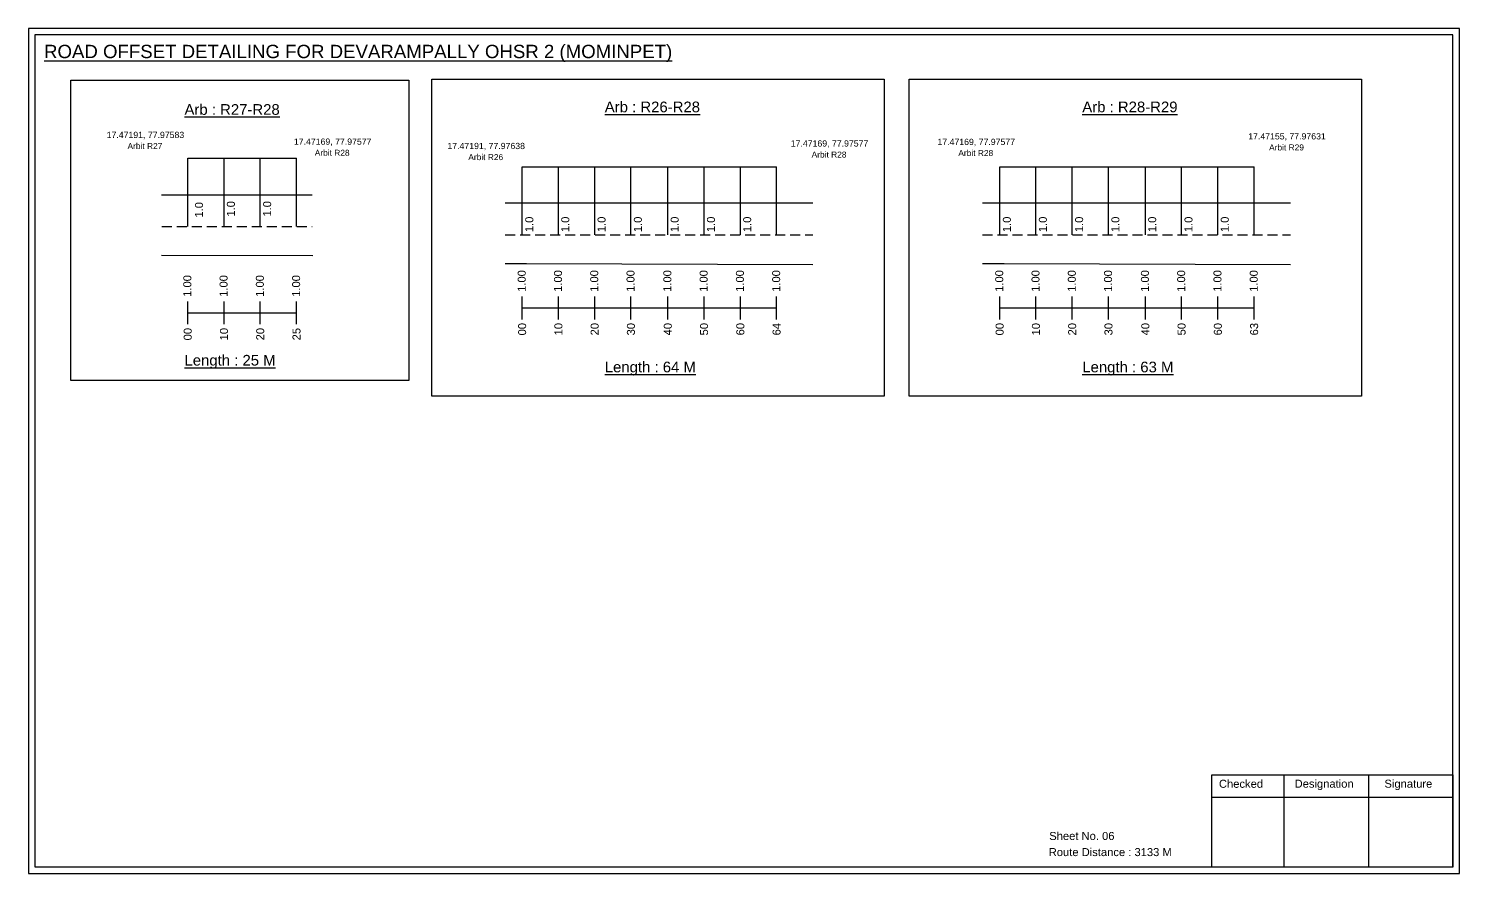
# Model space of a CAD drawing. Header units: inches. Extents: x 774 to 7852, y 198 to 1433.
# Drawn here: x 7315 to 7852, y 276 to 593 of the extents above; entities that cross this region are included whole.
import ezdxf

# ---------------------------------------------------------------- set-up
doc = ezdxf.new("R2010")
doc.units = ezdxf.units.IN
doc.header["$MEASUREMENT"] = 0
doc.linetypes.add('DASHED2', pattern=[0.375, 0.25, -0.125])
doc.layers.add('PDF_Geometry', color=7, linetype='Continuous')
doc.layers.add('PDF_Text', color=5, linetype='Continuous')
doc.styles.add('PDF Arial', font='arial.ttf')
doc.styles.get("Standard").update_dxf_attribs({"font": 'arial.ttf'})

msp = doc.modelspace()

# ---------------------------------------------------------------- linework, layer by layer
at = {"color": 5}
for p, q in [((7374.99, 544.01), (7415.79, 544.01)), ((7500.38, 540.86), (7595.8, 540.86)), ((7679.44, 540.86), (7774.85, 540.86))]:
    msp.add_line(p, q, dxfattribs=at)
for p, q in [((7374.99, 518.47), (7374.99, 544.01)), ((7388.59, 518.47), (7388.59, 544.01)), ((7402.19, 518.47), (7402.19, 544.01)), ((7415.79, 518.47), (7415.79, 544.01)), ((7500.38, 515.33), (7500.38, 540.86)), ((7513.98, 515.33), (7513.98, 540.86)), ((7527.58, 515.33), (7527.58, 540.86)), ((7541.18, 515.33), (7541.18, 540.86)), ((7555, 515.33), (7555, 540.86)), ((7568.6, 515.33), (7568.6, 540.86)), ((7582.2, 515.33), (7582.2, 540.86)), ((7595.8, 515.33), (7595.8, 540.86)), ((7679.44, 515.33), (7679.44, 540.86)), ((7693.04, 515.33), (7693.04, 540.86)), ((7706.64, 515.33), (7706.64, 540.86)), ((7720.24, 515.33), (7720.24, 540.86)), ((7734.05, 515.33), (7734.05, 540.86)), ((7747.65, 515.33), (7747.65, 540.86)), ((7761.25, 515.33), (7761.25, 540.86)), ((7774.85, 515.33), (7774.85, 540.86)), ((7365.15, 530.36), (7421.64, 530.36)), ((7609.4, 527.21), (7493.97, 527.21)), ((7788.45, 527.21), (7673.03, 527.21)), ((7365.15, 507.67), (7421.86, 507.54)), ((7493.97, 504.52), (7502.03, 504.52)), ((7502.03, 504.52), (7609.4, 504.23)), ((7673.03, 504.52), (7681.09, 504.52)), ((7681.09, 504.52), (7788.45, 504.23))]:
    msp.add_line(p, q)
at = {"linetype": 'DASHED2', "ltscale": 15}
for p, q in [((7365.3, 518.47), (7421.64, 518.47)), ((7493.97, 515.33), (7609.4, 515.33)), ((7673.03, 515.33), (7788.45, 515.33))]:
    msp.add_line(p, q, dxfattribs=at)
at = {"color": 217, "true_color": 0x93278f}
for p, q in [((7374.99, 481.77), (7374.99, 490.33)), ((7388.59, 481.77), (7388.59, 490.33)), ((7402.19, 481.77), (7402.19, 490.33)), ((7415.79, 481.77), (7415.79, 490.33)), ((7500.38, 483.63), (7500.38, 492.19)), ((7513.98, 483.63), (7513.98, 492.19)), ((7527.58, 483.63), (7527.58, 492.19)), ((7541.18, 483.63), (7541.18, 492.19)), ((7555, 483.63), (7555, 492.19)), ((7568.6, 483.63), (7568.6, 492.19)), ((7582.2, 483.63), (7582.2, 492.19)), ((7595.8, 483.63), (7595.8, 492.19)), ((7679.44, 483.63), (7679.44, 492.19)), ((7693.04, 483.63), (7693.04, 492.19)), ((7706.64, 483.63), (7706.64, 492.19)), ((7720.24, 483.63), (7720.24, 492.19)), ((7734.05, 483.63), (7734.05, 492.19)), ((7747.65, 483.63), (7747.65, 492.19)), ((7761.25, 483.63), (7761.25, 492.19)), ((7774.85, 483.63), (7774.85, 492.19)), ((7374.99, 486.04), (7415.79, 486.05)), ((7500.38, 487.9), (7595.8, 487.96)), ((7679.44, 487.9), (7774.85, 487.96))]:
    msp.add_line(p, q, dxfattribs=at)
for points in [[(7331.13, 573.33), (7457.88, 573.33), (7457.88, 460.65), (7331.13, 460.65)], [(7466.45, 573.7), (7636.07, 573.7), (7636.07, 454.87), (7466.45, 454.87)], [(7645.51, 573.7), (7815.13, 573.7), (7815.13, 454.87), (7645.51, 454.87)]]:
    msp.add_lwpolyline(points, close=True)
at = {"layer": 'PDF_Geometry'}
for points in [[(7315.32, 592.63), (7315.32, 275.92), (7851.79, 275.92), (7851.79, 592.63)], [(7317.65, 590.3), (7317.65, 278.34), (7849.37, 278.34), (7849.37, 590.3)]]:
    msp.add_lwpolyline(points, close=True, dxfattribs=at)
at = {"layer": 'PDF_Geometry', "color": 242, "true_color": 0xcc1f26}
msp.add_lwpolyline([(7849.37, 278.25), (7759.03, 278.25), (7759.03, 312.86), (7849.37, 312.86)], close=True, dxfattribs=at)
for points in [[(7786.01, 312.86), (7786.01, 278.25)], [(7817.74, 312.86), (7817.74, 278.25)], [(7759.03, 304.48), (7849.37, 304.48)]]:
    msp.add_lwpolyline(points, dxfattribs=at)

# ---------------------------------------------------------------- texts
at = {"color": 242, "true_color": 0xcd2027}
for s, height, p in [('%%UROAD OFFSET DETAILING FOR DEVARAMPALLY OHSR 2 (MOMINPET)', 5, (7321.1, 581.56)), ('%%UArb : R27-R28', 4, (7373.77, 560.31)), ('%%UArb : R26-R28', 4, (7531.35, 561.27)), ('%%UArb : R28-R29', 4, (7710.4, 561.27)), ('%%ULength : 25 M', 4, (7373.77, 466.31)), ('%%ULength : 64 M', 4, (7531.35, 463.77)), ('%%ULength : 63 M', 4, (7710.4, 463.77))]:
    msp.add_text(s, height=height, dxfattribs=at).set_placement(p)
at = {"color": 5}
for s, height, p in [('17.47191, 77.97583', 2.34, (7344.58, 551.6)), ('17.47155, 77.97631', 2.34, (7772.62, 551.08)), ('Arbit R27', 2.246, (7352.4, 547.47)), ('17.47169, 77.97577', 2.34, (7414.79, 549.09)), ('Arbit R28', 2.246, (7422.61, 544.96)), ('17.47191, 77.97638', 2.34, (7472.35, 547.46)), ('17.47169, 77.97577', 2.34, (7601.09, 548.41)), ('17.47169, 77.97577', 2.34, (7656.1, 548.99)), ('Arbit R28', 2.246, (7663.92, 544.86)), ('Arbit R29', 2.246, (7780.44, 546.96)), ('Arbit R26', 2.246, (7480.18, 543.33)), ('Arbit R28', 2.246, (7608.91, 544.28))]:
    msp.add_text(s, height=height, dxfattribs=at).set_placement(p)
for p in [(7380.7, 521.78), (7392.66, 522.15), (7406.26, 522.15), (7504.56, 516.32), (7518.05, 516.32), (7531.65, 516.32), (7545.25, 516.32), (7559.06, 516.32), (7572.66, 516.32), (7586.26, 516.32), (7683.61, 516.32), (7697.11, 516.32), (7710.71, 516.32), (7724.31, 516.32), (7738.12, 516.32), (7751.72, 516.32), (7765.32, 516.32)]:
    msp.add_text('1.0', height=3, rotation=90).set_placement(p)
at = {"color": 217, "true_color": 0x93278f}
for s, p in [('1.00', (7376.32, 492.07)), ('1.00', (7389.92, 492.07)), ('1.00', (7403.52, 492.07)), ('1.00', (7417.12, 492.07)), ('1.00', (7501.71, 493.93)), ('1.00', (7515.31, 493.93)), ('1.00', (7528.91, 493.93)), ('1.00', (7542.51, 493.93)), ('1.00', (7556.32, 493.93)), ('1.00', (7569.92, 493.93)), ('1.00', (7583.52, 493.93)), ('1.00', (7597.12, 493.93)), ('1.00', (7680.76, 493.93)), ('1.00', (7694.36, 493.93)), ('1.00', (7707.96, 493.93)), ('1.00', (7721.56, 493.93)), ('1.00', (7735.38, 493.93)), ('1.00', (7748.98, 493.93)), ('1.00', (7762.58, 493.93)), ('1.00', (7776.18, 493.93)), ('00', (7376.47, 475.75)), ('10', (7390.07, 475.75)), ('20', (7403.67, 475.75)), ('25', (7417.27, 475.75)), ('00', (7501.86, 477.61)), ('10', (7515.46, 477.61)), ('20', (7529.06, 477.61)), ('30', (7542.66, 477.61)), ('40', (7556.47, 477.61)), ('50', (7570.07, 477.61)), ('60', (7583.67, 477.61)), ('64', (7597.27, 477.61)), ('00', (7680.91, 477.61)), ('10', (7694.51, 477.61)), ('20', (7708.11, 477.61)), ('30', (7721.71, 477.61)), ('40', (7735.53, 477.61)), ('50', (7749.13, 477.61)), ('60', (7762.73, 477.61)), ('63', (7776.33, 477.61))]:
    msp.add_text(s, height=3, rotation=90, dxfattribs=at).set_placement(p)
for s, p in [('Sheet No. 06', (7698.01, 288.45)), ('Route Distance : 3133 M', (7697.82, 282.4))]:
    msp.add_text(s, height=3).set_placement(p)
at = {"layer": 'PDF_Text', "color": 7, "attachment_point": 7, "style": 'PDF Arial'}
for s, insert, char_height in [('Checked', (7761.64, 307.97), 3.001), ('Designation', (7790.01, 307.14), 3.0006), ('Signature', (7823.7, 307.14), 3.001)]:
    msp.add_mtext(s, dxfattribs=dict(at, insert=insert, char_height=char_height))

doc.saveas('drawing.dxf')
